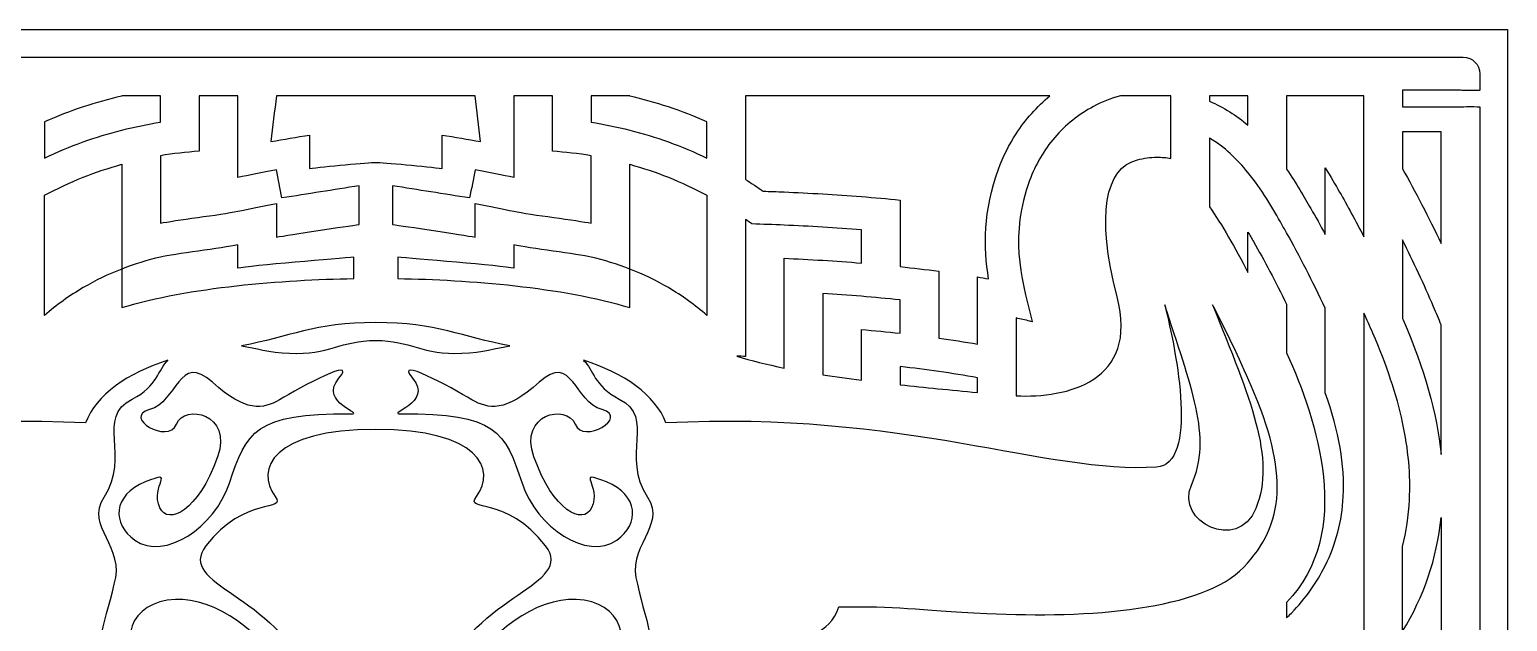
# Model space of a CAD drawing. Extents: x 110 to 520, y 70 to 380.
# Drawn here: x 252.3 to 520, y 272.8 to 380 of the extents above; entities that cross this region are included whole.
import ezdxf

# ---------------------------------------------------------------- set-up
doc = ezdxf.new("R2010")
doc.units = 0
doc.header["$MEASUREMENT"] = 0
doc.layers.add('DEFAULT', color=18, linetype='CONTINUOUS')

msp = doc.modelspace()

# ---------------------------------------------------------------- linework, layer by layer
at = {"layer": 'DEFAULT', "color": 18}
msp.add_lwpolyline([(520, 70), (110, 70), (110, 380), (520, 380)], close=True, dxfattribs=at)
at = {"layer": 'DEFAULT', "color": 1}
for points, knots in [([(511.5, 369), (511.73, 369), (512.28, 368.95), (513.25, 368.95), (514.22, 368.95), (515, 368.97), (515, 369), (515, 370), (515, 371), (515, 372), (515, 373.66), (513.66, 375), (512, 375), (380.67, 375), (249.33, 375), (118, 375), (116.34, 375), (115, 373.66), (115, 372), (115, 371), (115, 370), (115, 369), (115, 368.97), (115.78, 368.95), (116.75, 368.95), (117.72, 368.95), (118.27, 369), (118.5, 369), (122, 369), (125.5, 369), (129, 369), (129, 368), (129, 367), (129, 366), (125.5, 366), (122, 366), (118.5, 366), (118.27, 366), (117.72, 366.05), (116.75, 366.05), (115.78, 366.05), (115, 366.03), (115, 366), (115, 272), (115, 178), (115, 84), (115, 83.97), (115.78, 83.95), (116.75, 83.95), (117.72, 83.95), (118.27, 84), (118.5, 84), (122, 84), (125.5, 84), (129, 84), (129, 83), (129, 82), (129, 81), (125.5, 81), (122, 81), (118.5, 81), (118.27, 81), (117.72, 81.05), (116.75, 81.05), (115.78, 81.05), (115, 81.03), (115, 81), (115, 80), (115, 79), (115, 78), (115, 76.34), (116.34, 75), (118, 75), (249.33, 75), (380.67, 75), (512, 75), (513.66, 75), (515, 76.34), (515, 78), (515, 79), (515, 80), (515, 81), (515, 81.03), (514.22, 81.05), (513.25, 81.05), (512.28, 81.05), (511.73, 81), (511.5, 81), (508, 81), (504.5, 81), (501, 81), (501, 82), (501, 83), (501, 84), (504.5, 84), (508, 84), (511.5, 84), (511.73, 84), (512.28, 83.95), (513.25, 83.95), (514.22, 83.95), (515, 83.97), (515, 84), (515, 178), (515, 272), (515, 366), (515, 366.03), (514.22, 366.05), (513.25, 366.05), (512.28, 366.05), (511.73, 366), (511.5, 366), (508, 366), (504.5, 366), (501, 366), (501, 367), (501, 368), (501, 369), (504.5, 369), (508, 369), (511.5, 369)], [29.76, 29.76, 29.76, 29.76, 30.76, 30.76, 30.76, 31.76, 31.76, 31.76, 40.27, 40.27, 40.27, 41.27, 41.27, 41.27, 1158.13, 1158.13, 1158.13, 1159.13, 1159.13, 1159.13, 1167.64, 1167.64, 1167.64, 1168.64, 1168.64, 1168.64, 1169.64, 1169.64, 1169.64, 1199.4, 1199.4, 1199.4, 1207.9, 1207.9, 1207.9, 1237.66, 1237.66, 1237.66, 1238.66, 1238.66, 1238.66, 1239.66, 1239.66, 1239.66, 2039.03, 2039.03, 2039.03, 2040.03, 2040.03, 2040.03, 2041.03, 2041.03, 2041.03, 2070.79, 2070.79, 2070.79, 2079.29, 2079.29, 2079.29, 2109.05, 2109.05, 2109.05, 2110.05, 2110.05, 2110.05, 2111.05, 2111.05, 2111.05, 2119.55, 2119.55, 2119.55, 2120.55, 2120.55, 2120.55, 3237.41, 3237.41, 3237.41, 3238.41, 3238.41, 3238.41, 3246.91, 3246.91, 3246.91, 3247.91, 3247.91, 3247.91, 3248.91, 3248.91, 3248.91, 3278.67, 3278.67, 3278.67, 3287.17, 3287.17, 3287.17, 3316.93, 3316.93, 3316.93, 3317.93, 3317.93, 3317.93, 3318.93, 3318.93, 3318.93, 4118.3, 4118.3, 4118.3, 4119.3, 4119.3, 4119.3, 4120.3, 4120.3, 4120.3, 4150.06, 4150.06, 4150.06, 4158.56, 4158.56, 4158.56, 4188.32, 4188.32, 4188.32, 4188.32]), ([(255, 363.3), (257.28, 364.3), (259.62, 365.2), (262, 365.99), (264.3, 366.75), (266.63, 367.41), (269, 367.96), (269, 367.97), (269, 367.99), (269, 368), (271.33, 368), (273.66, 368), (276, 368), (276, 366.41), (276, 364.82), (276, 363.22), (273.64, 362.86), (271.3, 362.39), (269, 361.8), (266.63, 361.2), (264.29, 360.48), (262, 359.65), (259.61, 358.79), (257.27, 357.8), (255, 356.71), (255, 358.91), (255, 361.1), (255, 363.3)], [18.69, 18.69, 18.69, 18.69, 19.69, 19.69, 19.69, 20.69, 20.69, 20.69, 20.8, 20.8, 20.8, 40.64, 40.64, 40.64, 54.18, 54.18, 54.18, 55.18, 55.18, 55.18, 56.18, 56.18, 56.18, 57.18, 57.18, 57.18, 75.87, 75.87, 75.87, 75.87]), ([(283, 368), (285.33, 368), (287.66, 368), (290, 368), (290, 363.07), (290, 358.14), (290, 353.21), (292.02, 353.63), (294.43, 354.12), (297, 354.61), (297.33, 352.91), (297.67, 351.2), (298, 349.5), (302.67, 350.24), (307.33, 350.97), (312, 351.71), (312, 349.37), (312, 347.02), (312, 344.68), (309.9, 344.45), (299.27, 342.84), (297, 342.4), (297, 344.43), (297, 346.46), (297, 348.5), (294.42, 348), (292, 347.51), (290, 347.09), (287.05, 346.48), (278.3, 345.42), (276, 344.94), (276, 349.01), (276, 353.08), (276, 357.15), (278.31, 357.54), (280.65, 357.8), (283, 357.95), (283, 361.3), (283, 364.65), (283, 368)], [28.49, 28.49, 28.49, 28.49, 48.34, 48.34, 48.34, 90.27, 90.27, 90.27, 91.27, 91.27, 91.27, 106.02588, 106.02588, 106.02588, 146.196641, 146.196641, 146.196641, 166.116641, 166.116641, 166.116641, 167.116641, 167.116641, 167.116641, 184.416641, 184.416641, 184.416641, 185.416641, 185.416641, 185.416641, 186.416641, 186.416641, 186.416641, 221.026641, 221.026641, 221.026641, 222.026641, 222.026641, 222.026641, 250.516641, 250.516641, 250.516641, 250.516641]), ([(297, 368), (309, 368), (321, 368), (333, 368), (333.34, 365.24), (333.67, 362.48), (334, 359.72), (331.67, 360.11), (329.34, 360.51), (327.01, 360.9), (327.01, 358.88), (327.01, 356.85), (327.01, 354.83), (324.55, 355.21), (316.17, 355.94), (315, 355.94), (313.83, 355.94), (305.45, 355.21), (303, 354.83), (303, 356.85), (303, 358.88), (303, 360.9), (300.67, 360.51), (298.33, 360.11), (296, 359.72), (296.33, 362.48), (296.67, 365.24), (297, 368)], [23.640004, 23.640004, 23.640004, 23.640004, 125.700004, 125.700004, 125.700004, 149.341208, 149.341208, 149.341208, 169.462045, 169.462045, 169.462045, 186.672045, 186.672045, 186.672045, 187.672045, 187.672045, 187.672045, 188.672045, 188.672045, 188.672045, 205.882045, 205.882045, 205.882045, 226.002883, 226.002883, 226.002883, 249.642887, 249.642887, 249.642887, 249.642887]), ([(340, 368), (342.34, 368), (344.67, 368), (347, 368), (347, 364.65), (347, 361.3), (347, 357.95), (349.35, 357.8), (351.69, 357.54), (354, 357.15), (354, 353.08), (354, 349.01), (354, 344.94), (351.7, 345.42), (342.95, 346.48), (340, 347.09), (338, 347.51), (335.58, 348), (333, 348.5), (333, 346.46), (333, 344.43), (333, 342.4), (330.73, 342.84), (320.11, 344.45), (318.01, 344.68), (318.01, 347.02), (318.01, 349.37), (318.01, 351.71), (322.67, 350.97), (327.34, 350.24), (332, 349.5), (332.34, 351.2), (332.67, 352.91), (333, 354.61), (335.57, 354.12), (337.98, 353.63), (340, 353.21), (340, 358.14), (340, 363.07), (340, 368)], [41.93, 41.93, 41.93, 41.93, 61.78, 61.78, 61.78, 90.27, 90.27, 90.27, 91.27, 91.27, 91.27, 125.88, 125.88, 125.88, 126.88, 126.88, 126.88, 127.88, 127.88, 127.88, 145.18, 145.18, 145.18, 146.18, 146.18, 146.18, 166.1, 166.1, 166.1, 206.270761, 206.270761, 206.270761, 221.024719, 221.024719, 221.024719, 222.024719, 222.024719, 222.024719, 263.954719, 263.954719, 263.954719, 263.954719]), ([(354, 368), (356.34, 368), (358.67, 368), (361, 368), (361, 367.99), (361, 367.97), (361, 367.96), (363.37, 367.41), (365.7, 366.75), (368, 365.99), (370.38, 365.2), (372.72, 364.3), (375, 363.3), (375, 361.1), (375, 358.91), (375, 356.71), (372.73, 357.8), (370.39, 358.79), (368, 359.65), (365.71, 360.48), (363.37, 361.2), (361, 361.8), (358.7, 362.39), (356.36, 362.86), (354, 363.22), (354, 364.82), (354, 366.41), (354, 368)], [13.54, 13.54, 13.54, 13.54, 33.38, 33.38, 33.38, 33.49, 33.49, 33.49, 34.49, 34.49, 34.49, 35.49, 35.49, 35.49, 54.18, 54.18, 54.18, 55.18, 55.18, 55.18, 56.18, 56.18, 56.18, 57.18, 57.18, 57.18, 70.72, 70.72, 70.72, 70.72]), ([(382, 368), (400.38, 368), (418.75, 368), (437.12, 368), (434.78, 366.06), (432.71, 363.75), (431, 361.14), (429.72, 359.17), (428.64, 357.01), (427.81, 354.71), (425.05, 347.13), (425.08, 340.65), (426.02, 334.86), (425.35, 334.98), (424.68, 335.09), (424, 335.2), (424, 331.15), (424, 327.09), (424, 323.04), (421.7, 323.44), (419.36, 323.81), (417, 324.14), (417, 328.17), (417, 332.21), (417, 336.24), (414.66, 336.55), (412.32, 336.82), (410, 337.07), (410, 341.09), (410, 345.11), (410, 349.13), (407.63, 349.37), (405.29, 349.57), (403, 349.75), (400.59, 349.94), (398.25, 350.1), (396, 350.23), (393.54, 350.38), (391.2, 350.49), (389, 350.59), (387.67, 350.64), (386.39, 350.69), (385.18, 350.73), (384.14, 351.46), (383.08, 352.16), (382, 352.84), (382, 357.9), (382, 362.95), (382, 368)], [42.96, 42.96, 42.96, 42.96, 199.21, 199.21, 199.21, 200.21, 200.21, 200.21, 201.21, 201.21, 201.21, 202.21, 202.21, 202.21, 203.21, 203.21, 203.21, 237.7, 237.7, 237.7, 238.7, 238.7, 238.7, 273.01, 273.01, 273.01, 274.01, 274.01, 274.01, 308.21, 308.21, 308.21, 309.21, 309.21, 309.21, 310.21, 310.21, 310.21, 311.21, 311.21, 311.21, 312.21, 312.21, 312.21, 313.21, 313.21, 313.21, 356.17, 356.17, 356.17, 356.17]), ([(445, 366.06), (446.54, 366.88), (448.18, 367.53), (449.88, 368), (452.92, 368), (455.96, 368), (459, 368), (459, 364.22), (459, 360.44), (459, 356.66), (458.21, 356.82), (457.38, 356.89), (456.51, 356.89), (455.3, 356.89), (454.13, 356.73), (453.01, 356.4), (447.19, 355.02), (445.4, 346.49), (449.29, 331.6), (453.31, 316.19), (440.13, 313.25), (431, 313.67), (431, 318.37), (431, 323.07), (431, 327.77), (431.83, 327.59), (432.65, 327.4), (433.46, 327.2), (433.61, 327.17), (433.77, 327.13), (433.92, 327.1), (433.88, 327.28), (433.84, 327.46), (433.79, 327.61), (431.77, 335.42), (429.85, 342.79), (433.45, 352.66), (434.51, 355.6), (436.07, 358.23), (438, 360.47), (439.98, 362.77), (442.35, 364.66), (445, 366.06)], [1, 1, 1, 1, 2, 2, 2, 27.86, 27.86, 27.86, 60, 60, 60, 61, 61, 61, 62, 62, 62, 63, 63, 63, 64, 64, 64, 103.96, 103.96, 103.96, 104.96, 104.96, 104.96, 105.96, 105.96, 105.96, 106.96, 106.96, 106.96, 107.96, 107.96, 107.96, 108.96, 108.96, 108.96, 109.96, 109.96, 109.96, 109.96]), ([(466, 368), (468.34, 368), (470.67, 368), (473, 368), (473, 366.22), (473, 364.45), (473, 362.67), (470.95, 364.42), (468.63, 365.94), (466, 367.03), (466, 367.36), (466, 367.68), (466, 368)], [2.74, 2.74, 2.74, 2.74, 22.58, 22.58, 22.58, 37.68, 37.68, 37.68, 38.68, 38.68, 38.68, 41.42, 41.42, 41.42, 41.42]), ([(480, 368), (484.67, 368), (489.34, 368), (494, 368), (494, 359.49), (494, 350.97), (494, 342.46), (492.52, 345.33), (491.03, 348.08), (489.59, 350.58), (488.84, 351.89), (487.98, 353.38), (487, 354.95), (487, 350.93), (487, 346.91), (487, 342.88), (486.12, 344.53), (485.25, 346.1), (484.39, 347.58), (483.18, 349.69), (481.74, 352.19), (480, 354.71), (480, 359.14), (480, 363.57), (480, 368)], [37.67, 37.67, 37.67, 37.67, 77.36, 77.36, 77.36, 149.77, 149.77, 149.77, 150.77, 150.77, 150.77, 151.77, 151.77, 151.77, 185.99, 185.99, 185.99, 186.99, 186.99, 186.99, 187.99, 187.99, 187.99, 225.66, 225.66, 225.66, 225.66]), ([(508, 361.47), (508, 354.73), (508, 347.99), (508, 341.25), (505.72, 346.01), (503.32, 350.66), (501, 354.8), (501, 357.02), (501, 359.25), (501, 361.47), (503.34, 361.47), (505.67, 361.47), (508, 361.47)], [19.84, 19.84, 19.84, 19.84, 77.17, 77.17, 77.17, 78.17, 78.17, 78.17, 97.09, 97.09, 97.09, 116.93, 116.93, 116.93, 116.93]), ([(466, 360.36), (468.74, 358.76), (471.04, 356.54), (473, 354.1), (475.49, 351.02), (477.47, 347.6), (479.2, 344.59), (479.47, 344.13), (479.73, 343.66), (480, 343.18), (482.31, 339.07), (484.73, 334.34), (487, 329.52), (487, 324.41), (487, 319.3), (487, 314.19), (489.5, 307.14), (490.54, 301.08), (490.26, 295.44), (490.03, 290.99), (488.94, 286.8), (487, 282.91), (485.48, 279.86), (483.44, 276.99), (480.88, 274.33), (480.59, 274.04), (480.3, 273.75), (480, 273.47), (480, 274.38), (480, 275.3), (480, 276.22), (492.21, 289.01), (485.57, 309.08), (480, 321.46), (480, 324.39), (480, 327.32), (480, 330.25), (478.01, 334.31), (475.95, 338.21), (474, 341.6), (473.67, 342.18), (473.33, 342.74), (473, 343.3), (473, 340.86), (473, 338.42), (473, 335.99), (470.65, 340.55), (468.31, 344.63), (466, 347.92), (466, 352.07), (466, 356.21), (466, 360.36)], [35.25, 35.25, 35.25, 35.25, 36.25, 36.25, 36.25, 37.25, 37.25, 37.25, 38.25, 38.25, 38.25, 39.25, 39.25, 39.25, 82.68, 82.68, 82.68, 83.68, 83.68, 83.68, 84.68, 84.68, 84.68, 85.68, 85.68, 85.68, 86.68, 86.68, 86.68, 94.49, 94.49, 94.49, 95.49, 95.49, 95.49, 120.4, 120.4, 120.4, 121.4, 121.4, 121.4, 122.4, 122.4, 122.4, 143.14, 143.14, 143.14, 144.14, 144.14, 144.14, 179.39, 179.39, 179.39, 179.39]), ([(262, 353.25), (259.6, 352.29), (257.26, 351.21), (255, 349.99), (255, 342.74), (255, 335.49), (255, 328.24), (257.14, 330.11), (259.49, 331.79), (262, 333.26), (264.22, 334.56), (266.56, 335.69), (269, 336.63), (271.26, 337.52), (273.61, 338.25), (276, 338.8), (278.29, 339.33), (287.31, 340.43), (290, 340.99), (290, 339.58), (290, 338.18), (290, 336.78), (292.05, 337.22), (308.64, 338.58), (311, 338.77), (311, 337.48), (311, 336.19), (311, 334.91), (298.15, 334.69), (281.21, 333.38), (269, 329.65), (269, 331.98), (269, 334.31), (269, 336.63), (269, 342.96), (269, 349.28), (269, 355.6), (266.62, 354.94), (264.28, 354.16), (262, 353.25)], [102.45, 102.45, 102.45, 102.45, 103.45, 103.45, 103.45, 165.11, 165.11, 165.11, 166.11, 166.11, 166.11, 167.11, 167.11, 167.11, 168.11, 168.11, 168.11, 169.11, 169.11, 169.11, 181.05, 181.05, 181.05, 182.05, 182.05, 182.05, 193.01, 193.01, 193.01, 194.01, 194.01, 194.01, 213.8, 213.8, 213.8, 267.56, 267.56, 267.56, 268.56, 268.56, 268.56, 268.56]), ([(319, 334.91), (319, 336.19), (319, 337.48), (319, 338.77), (321.36, 338.58), (337.95, 337.22), (340, 336.78), (340, 338.18), (340, 339.58), (340, 340.99), (342.69, 340.43), (351.71, 339.33), (354, 338.8), (356.39, 338.25), (358.74, 337.52), (361, 336.63), (363.44, 335.69), (365.78, 334.56), (368, 333.26), (370.51, 331.79), (372.86, 330.11), (375, 328.24), (375, 335.49), (375, 342.74), (375, 349.99), (372.74, 351.21), (370.4, 352.29), (368, 353.25), (365.72, 354.16), (363.38, 354.94), (361, 355.6), (361, 349.28), (361, 342.96), (361, 336.63), (361, 334.31), (361, 331.98), (361, 329.65), (348.79, 333.38), (331.85, 334.69), (319, 334.91)], [1, 1, 1, 1, 11.96, 11.96, 11.96, 12.96, 12.96, 12.96, 24.9, 24.9, 24.9, 25.9, 25.9, 25.9, 26.9, 26.9, 26.9, 27.9, 27.9, 27.9, 28.9, 28.9, 28.9, 90.56, 90.56, 90.56, 91.56, 91.56, 91.56, 92.56, 92.56, 92.56, 146.32, 146.32, 146.32, 166.11, 166.11, 166.11, 167.11, 167.11, 167.11, 167.11]), ([(382, 320.81), (382, 329.08), (382, 337.35), (382, 345.62), (382.39, 345.35), (382.77, 345.07), (383.15, 344.79), (384.99, 344.74), (386.95, 344.67), (389, 344.58), (391.24, 344.49), (393.58, 344.37), (396, 344.22), (398.27, 344.09), (400.62, 343.93), (403, 343.74), (403, 341.73), (403, 339.72), (403, 337.71), (400.61, 337.91), (398.26, 338.07), (396, 338.21), (393.56, 338.36), (391.21, 338.48), (389, 338.58), (389, 331.95), (389, 325.33), (389, 318.71), (385.84, 319.34), (382.97, 320.05), (380.42, 320.85), (380.93, 320.83), (381.46, 320.82), (382, 320.81)], [1, 1, 1, 1, 71.35, 71.35, 71.35, 72.35, 72.35, 72.35, 73.35, 73.35, 73.35, 74.35, 74.35, 74.35, 75.35, 75.35, 75.35, 92.42, 92.42, 92.42, 93.42, 93.42, 93.42, 94.42, 94.42, 94.42, 150.74, 150.74, 150.74, 151.74, 151.74, 151.74, 152.74, 152.74, 152.74, 152.74]), ([(508, 303.07), (507.24, 310.57), (504.98, 318.49), (501.12, 327.42), (501.08, 327.51), (501.04, 327.6), (501, 327.7), (501, 332.44), (501, 337.18), (501, 341.92), (502.97, 337.95), (504.89, 333.82), (506.63, 329.8), (507.11, 328.69), (507.57, 327.59), (508, 326.5), (508, 318.69), (508, 310.88), (508, 303.07)], [66.41, 66.41, 66.41, 66.41, 67.41, 67.41, 67.41, 68.41, 68.41, 68.41, 108.72, 108.72, 108.72, 109.72, 109.72, 109.72, 110.72, 110.72, 110.72, 177.13, 177.13, 177.13, 177.13]), ([(403, 325.67), (403, 322.61), (403, 319.55), (403, 316.49), (400.57, 316.8), (398.23, 317.13), (396, 317.48), (396, 322.38), (396, 327.29), (396, 332.2), (398.26, 332.05), (400.6, 331.88), (403, 331.69), (405.3, 331.5), (407.64, 331.28), (410, 331.03), (410, 329.02), (410, 327.01), (410, 325), (407.64, 325.26), (405.3, 325.48), (403, 325.67)], [1, 1, 1, 1, 27.02, 27.02, 27.02, 28.02, 28.02, 28.02, 69.75, 69.75, 69.75, 70.75, 70.75, 70.75, 71.75, 71.75, 71.75, 88.84, 88.84, 88.84, 89.84, 89.84, 89.84, 89.84]), ([(172.08, 330.15), (169.85, 321.33), (165.98, 301.25), (173.6, 300.75), (193.27, 299.43), (219.23, 310.99), (262.44, 308.76), (264.31, 313.88), (270.09, 317.79), (277.33, 320.1), (277.34, 320.1), (277.34, 320.09), (277.34, 320.09), (275.54, 318.44), (275.52, 315.4), (270.88, 313.08), (264.23, 309.75), (270.71, 302.78), (265.78, 295.31), (262.26, 289.97), (269.83, 286.27), (267.59, 279.54), (266.09, 272.07), (262.4, 266.18), (268.97, 262.94), (284.25, 255.38), (260.02, 247.1), (268.69, 245.17), (286.62, 241.19), (285.47, 218.15), (290.48, 216.16), (297.1, 213.53), (301.14, 212.67), (298.3, 202.68), (293.87, 187.09), (310.64, 187.89), (302.34, 174.79), (299.2, 169.82), (293.21, 169.46), (296.69, 165.23), (300.18, 161), (313, 151.72), (306.53, 150.48), (300.05, 149.23), (291.93, 153.01), (288.02, 148.89), (284.48, 145.15), (282.82, 133.7), (286.6, 130.46), (289.16, 128.28), (285.11, 126.44), (281.98, 126.84), (281.97, 126.84), (281.96, 126.83), (281.96, 126.82), (281.11, 128), (280.58, 129.22), (280.54, 130.44), (280.39, 135.24), (279.1, 137.9), (279.02, 141.25), (278.77, 151.63), (278.65, 153.37), (278.52, 157.23), (278.39, 161.09), (276.4, 163.83), (274.66, 168.69), (272.91, 173.54), (270.92, 176.16), (270.55, 182.76), (270.18, 189.35), (268.21, 186.94), (267.55, 197.86), (267.23, 203.09), (260.59, 207.03), (258.47, 212.39), (256.35, 217.74), (250.49, 224.63), (248.44, 234.82), (231.78, 231.78), (219.77, 238.68), (215.51, 241.8), (211.25, 244.92), (211.63, 250.17), (215.81, 250.17), (219.99, 250.17), (223.8, 252.37), (230.8, 254.88), (237.79, 257.39), (237.03, 258.91), (239.32, 259.82), (239.95, 262.26), (240.81, 264.31), (239.32, 267.42), (237.82, 270.53), (232.82, 270.16), (231.14, 275.45), (220.43, 275.64), (217.51, 274.94), (204.33, 274.27), (185.77, 273.34), (165.23, 274.88), (157.78, 282.64), (150.32, 290.4), (149.56, 299.68), (156.41, 315.5), (158.59, 320.54), (161.04, 325.64), (163.41, 330.15), (156.55, 313.13), (151.93, 302.39), (155.57, 293.29), (158.8, 285.19), (170.23, 290.9), (167.25, 297.48), (163.28, 306.2), (167.45, 315.57), (172.08, 330.15)], [1, 1, 1, 1, 2, 2, 2, 3, 3, 3, 4, 4, 4, 4.041231, 4.041231, 4.041231, 5.041231, 5.041231, 5.041231, 6.041231, 6.041231, 6.041231, 7.041231, 7.041231, 7.041231, 8.041231, 8.041231, 8.041231, 9.041231, 9.041231, 9.041231, 10.041231, 10.041231, 10.041231, 11.041231, 11.041231, 11.041231, 12.041231, 12.041231, 12.041231, 13.041231, 13.041231, 13.041231, 14.041231, 14.041231, 14.041231, 15.041231, 15.041231, 15.041231, 16.041231, 16.041231, 16.041231, 17.041231, 17.041231, 17.041231, 17.127254, 17.127254, 17.127254, 18.127254, 18.127254, 18.127254, 19.127254, 19.127254, 19.127254, 20.127254, 20.127254, 20.127254, 21.127254, 21.127254, 21.127254, 22.127254, 22.127254, 22.127254, 23.127254, 23.127254, 23.127254, 24.127254, 24.127254, 24.127254, 25.127254, 25.127254, 25.127254, 26.127254, 26.127254, 26.127254, 27.127254, 27.127254, 27.127254, 28.127254, 28.127254, 28.127254, 29.127254, 29.127254, 29.127254, 30.127254, 30.127254, 30.127254, 31.127254, 31.127254, 31.127254, 32.127254, 32.127254, 32.127254, 33.127254, 33.127254, 33.127254, 34.127254, 34.127254, 34.127254, 35.127254, 35.127254, 35.127254, 36.127254, 36.127254, 36.127254, 37.127254, 37.127254, 37.127254, 38.127254, 38.127254, 38.127254, 38.127254]), ([(456.4, 300.75), (464.02, 301.25), (460.15, 321.33), (457.92, 330.15), (462.55, 315.57), (466.72, 306.2), (462.75, 297.48), (459.77, 290.9), (471.2, 285.19), (474.43, 293.29), (478.07, 302.39), (473.45, 313.13), (466.59, 330.15), (468.96, 325.64), (471.41, 320.54), (473.59, 315.5), (480.44, 299.68), (479.68, 290.4), (472.22, 282.64), (464.77, 274.88), (444.23, 273.34), (425.67, 274.27), (412.49, 274.94), (409.57, 275.64), (398.86, 275.45), (397.18, 270.16), (392.18, 270.53), (390.68, 267.42), (389.19, 264.31), (390.05, 262.26), (390.68, 259.82), (392.97, 258.91), (392.21, 257.39), (399.2, 254.88), (406.2, 252.37), (410.01, 250.17), (414.19, 250.17), (418.37, 250.17), (418.75, 244.92), (414.49, 241.8), (410.23, 238.68), (398.22, 231.78), (381.56, 234.82), (379.51, 224.63), (373.65, 217.74), (371.53, 212.39), (369.41, 207.03), (362.77, 203.09), (362.45, 197.86), (361.79, 186.94), (359.82, 189.35), (359.45, 182.76), (359.08, 176.16), (357.09, 173.54), (355.34, 168.69), (353.6, 163.83), (351.61, 161.09), (351.48, 157.23), (351.35, 153.37), (351.23, 151.63), (350.98, 141.25), (350.9, 137.9), (349.61, 135.24), (349.46, 130.44), (349.42, 129.22), (348.89, 128), (348.04, 126.82), (348.04, 126.83), (348.03, 126.84), (348.02, 126.84), (344.89, 126.44), (340.84, 128.28), (343.4, 130.46), (347.18, 133.7), (345.52, 145.15), (341.98, 148.89), (338.07, 153.01), (329.95, 149.23), (323.47, 150.48), (317, 151.72), (329.82, 161), (333.31, 165.23), (336.79, 169.46), (330.8, 169.82), (327.66, 174.79), (319.36, 187.89), (336.13, 187.09), (331.7, 202.68), (328.86, 212.67), (332.9, 213.53), (339.52, 216.16), (344.53, 218.15), (343.38, 241.19), (361.31, 245.17), (369.98, 247.1), (345.75, 255.38), (361.03, 262.94), (367.6, 266.18), (363.91, 272.07), (362.41, 279.54), (360.17, 286.27), (367.74, 289.97), (364.22, 295.31), (359.29, 302.78), (365.77, 309.75), (359.12, 313.08), (354.48, 315.4), (354.46, 318.44), (352.66, 320.09), (352.66, 320.09), (352.66, 320.1), (352.67, 320.1), (359.91, 317.79), (365.69, 313.88), (367.56, 308.76), (410.77, 310.99), (436.73, 299.43), (456.4, 300.75)], [1, 1, 1, 1, 2, 2, 2, 3, 3, 3, 4, 4, 4, 5, 5, 5, 6, 6, 6, 7, 7, 7, 8, 8, 8, 9, 9, 9, 10, 10, 10, 11, 11, 11, 12, 12, 12, 13, 13, 13, 14, 14, 14, 15, 15, 15, 16, 16, 16, 17, 17, 17, 18, 18, 18, 19, 19, 19, 20, 20, 20, 21, 21, 21, 22, 22, 22, 23, 23, 23, 23.086023, 23.086023, 23.086023, 24.086023, 24.086023, 24.086023, 25.086023, 25.086023, 25.086023, 26.086023, 26.086023, 26.086023, 27.086023, 27.086023, 27.086023, 28.086023, 28.086023, 28.086023, 29.086023, 29.086023, 29.086023, 30.086023, 30.086023, 30.086023, 31.086023, 31.086023, 31.086023, 32.086023, 32.086023, 32.086023, 33.086023, 33.086023, 33.086023, 34.086023, 34.086023, 34.086023, 35.086023, 35.086023, 35.086023, 36.086023, 36.086023, 36.086023, 36.127254, 36.127254, 36.127254, 37.127254, 37.127254, 37.127254, 38.127254, 38.127254, 38.127254, 38.127254]), ([(339.29, 322.74), (336.78, 322.31), (334.43, 321.56), (330.61, 321.38), (323.47, 321.05), (321.31, 323.7), (315, 323.7), (308.69, 323.7), (306.53, 321.05), (299.39, 321.38), (295.57, 321.56), (293.22, 322.31), (290.71, 322.74), (299.38, 324.33), (303.89, 326.94), (315, 326.94), (326.11, 326.94), (330.62, 324.33), (339.29, 322.74)], [1, 1, 1, 1, 2, 2, 2, 3, 3, 3, 4, 4, 4, 5, 5, 5, 6, 6, 6, 7, 7, 7, 7]), ([(501, 260.83), (503.76, 264.11), (506.1, 267.56), (508, 271.18), (508, 277.99), (508, 284.8), (508, 291.62), (507.21, 284.2), (504.87, 277.32), (501, 271.04), (499.05, 267.87), (496.72, 264.86), (494, 262.02), (494, 284.23), (494, 306.45), (494, 328.67), (494.55, 327.46), (495.09, 326.24), (495.62, 325.04), (498.13, 319.22), (499.92, 313.89), (501, 308.87), (502.07, 303.96), (502.47, 299.34), (502.24, 294.83), (502.09, 291.92), (501.68, 289.1), (501, 286.36), (501, 281.25), (501, 276.15), (501, 271.04), (501, 267.63), (501, 264.23), (501, 260.83)], [266.32, 266.32, 266.32, 266.32, 267.32, 267.32, 267.32, 325.25, 325.25, 325.25, 326.25, 326.25, 326.25, 327.25, 327.25, 327.25, 516.2, 516.2, 516.2, 517.2, 517.2, 517.2, 518.2, 518.2, 518.2, 519.2, 519.2, 519.2, 520.2, 520.2, 520.2, 563.65, 563.65, 563.65, 592.57, 592.57, 592.57, 592.57]), ([(275.91, 293.36), (277.39, 290.24), (282.82, 292.69), (286.35, 302.63), (289.12, 310.43), (280.39, 312.28), (278.9, 308.55), (277.4, 304.81), (269.01, 309.82), (274.01, 311.17), (279.02, 312.53), (279.35, 321.62), (285.41, 316.14), (291.47, 310.66), (294.58, 311.22), (297.57, 312.96), (301.39, 315.19), (311.93, 321.04), (308.32, 316.85), (304.46, 312.36), (313.35, 310.36), (310.42, 310.4), (293.17, 310.62), (291.57, 307.13), (288.49, 297.86), (285.81, 289.81), (276.78, 283.77), (271.34, 287.55), (267.17, 290.44), (267.34, 295.71), (273.23, 298.07), (279.18, 300.44), (273.95, 297.49), (275.91, 293.36)], [1, 1, 1, 1, 2, 2, 2, 3, 3, 3, 4, 4, 4, 5, 5, 5, 6, 6, 6, 7, 7, 7, 8, 8, 8, 9, 9, 9, 10, 10, 10, 11, 11, 11, 12, 12, 12, 12]), ([(343.65, 302.63), (347.18, 292.69), (352.61, 290.24), (354.09, 293.36), (356.05, 297.49), (350.82, 300.44), (356.77, 298.07), (362.66, 295.71), (362.83, 290.44), (358.66, 287.55), (353.22, 283.77), (344.19, 289.81), (341.51, 297.86), (338.44, 307.13), (336.83, 310.62), (319.58, 310.4), (316.65, 310.36), (325.54, 312.36), (321.68, 316.85), (318.07, 321.04), (328.61, 315.19), (332.43, 312.96), (335.42, 311.22), (338.53, 310.66), (344.59, 316.14), (350.65, 321.62), (350.98, 312.53), (355.99, 311.17), (360.99, 309.82), (352.6, 304.81), (351.1, 308.55), (349.61, 312.28), (340.88, 310.43), (343.65, 302.63)], [1, 1, 1, 1, 2, 2, 2, 3, 3, 3, 4, 4, 4, 5, 5, 5, 6, 6, 6, 7, 7, 7, 8, 8, 8, 9, 9, 9, 10, 10, 10, 11, 11, 11, 12, 12, 12, 12]), ([(410, 318.96), (412.33, 318.7), (414.68, 318.41), (417, 318.08), (419.37, 317.74), (421.71, 317.36), (424, 316.94), (424, 316.05), (424, 315.16), (424, 314.28), (419.11, 314.73), (414.43, 315.19), (410, 315.67), (410, 316.77), (410, 317.86), (410, 318.96)], [9.32, 9.32, 9.32, 9.32, 10.32, 10.32, 10.32, 11.32, 11.32, 11.32, 18.87, 18.87, 18.87, 19.87, 19.87, 19.87, 29.19, 29.19, 29.19, 29.19]), ([(302.22, 235.67), (294.74, 242.52), (309.19, 247), (303.04, 262.44), (296.9, 277.88), (278.76, 279.34), (284.24, 286.51), (291.28, 295.72), (299, 292.46), (296.76, 295.47), (293.14, 300.33), (296.24, 307.6), (315, 307.6), (333.76, 307.6), (336.86, 300.33), (333.24, 295.47), (331, 292.46), (338.72, 295.72), (345.76, 286.51), (351.24, 279.34), (333.1, 277.88), (326.96, 262.44), (320.81, 247), (335.26, 242.52), (327.78, 235.67), (320.31, 228.82), (323.3, 224.26), (315, 224.26), (306.7, 224.26), (309.69, 228.82), (302.22, 235.67)], [1, 1, 1, 1, 2, 2, 2, 3, 3, 3, 4, 4, 4, 5, 5, 5, 6, 6, 6, 7, 7, 7, 8, 8, 8, 9, 9, 9, 10, 10, 10, 11, 11, 11, 11]), ([(292.8, 222.53), (294.81, 217.16), (285.95, 224.88), (291.35, 242.06), (293.17, 247.87), (284.54, 244.71), (277.74, 247.21), (270.93, 249.7), (288.53, 256.67), (284.97, 253.18), (281.41, 249.7), (293.29, 245.47), (293.41, 252.55), (293.6, 264.83), (283.69, 271.79), (279.9, 268.58), (275.82, 265.13), (281.32, 259.58), (274.16, 264.27), (267.58, 268.57), (270.49, 276.49), (278.71, 276.8), (285.88, 277.07), (294.73, 271), (298.98, 262.31), (301.58, 257.02), (300.11, 251.09), (297.89, 246.63), (294.26, 239.36), (290.35, 229.02), (292.8, 222.53)], [1, 1, 1, 1, 2, 2, 2, 3, 3, 3, 4, 4, 4, 5, 5, 5, 6, 6, 6, 7, 7, 7, 8, 8, 8, 9, 9, 9, 10, 10, 10, 11, 11, 11, 11]), ([(350.1, 268.58), (346.31, 271.79), (336.4, 264.83), (336.59, 252.55), (336.71, 245.47), (348.6, 249.7), (345.03, 253.18), (341.47, 256.67), (359.07, 249.7), (352.26, 247.21), (345.46, 244.71), (336.83, 247.87), (338.65, 242.06), (344.05, 224.88), (335.19, 217.16), (337.2, 222.53), (339.65, 229.02), (335.74, 239.36), (332.11, 246.63), (329.89, 251.09), (328.42, 257.02), (331.02, 262.31), (335.27, 271), (344.12, 277.07), (351.29, 276.8), (359.51, 276.49), (362.42, 268.57), (355.84, 264.27), (348.68, 259.58), (354.18, 265.13), (350.1, 268.58)], [1, 1, 1, 1, 2, 2, 2, 3, 3, 3, 4, 4, 4, 5, 5, 5, 6, 6, 6, 7, 7, 7, 8, 8, 8, 9, 9, 9, 10, 10, 10, 11, 11, 11, 11])]:
    msp.add_open_spline(points, degree=3, knots=knots, dxfattribs=at)

doc.saveas('drawing.dxf')
